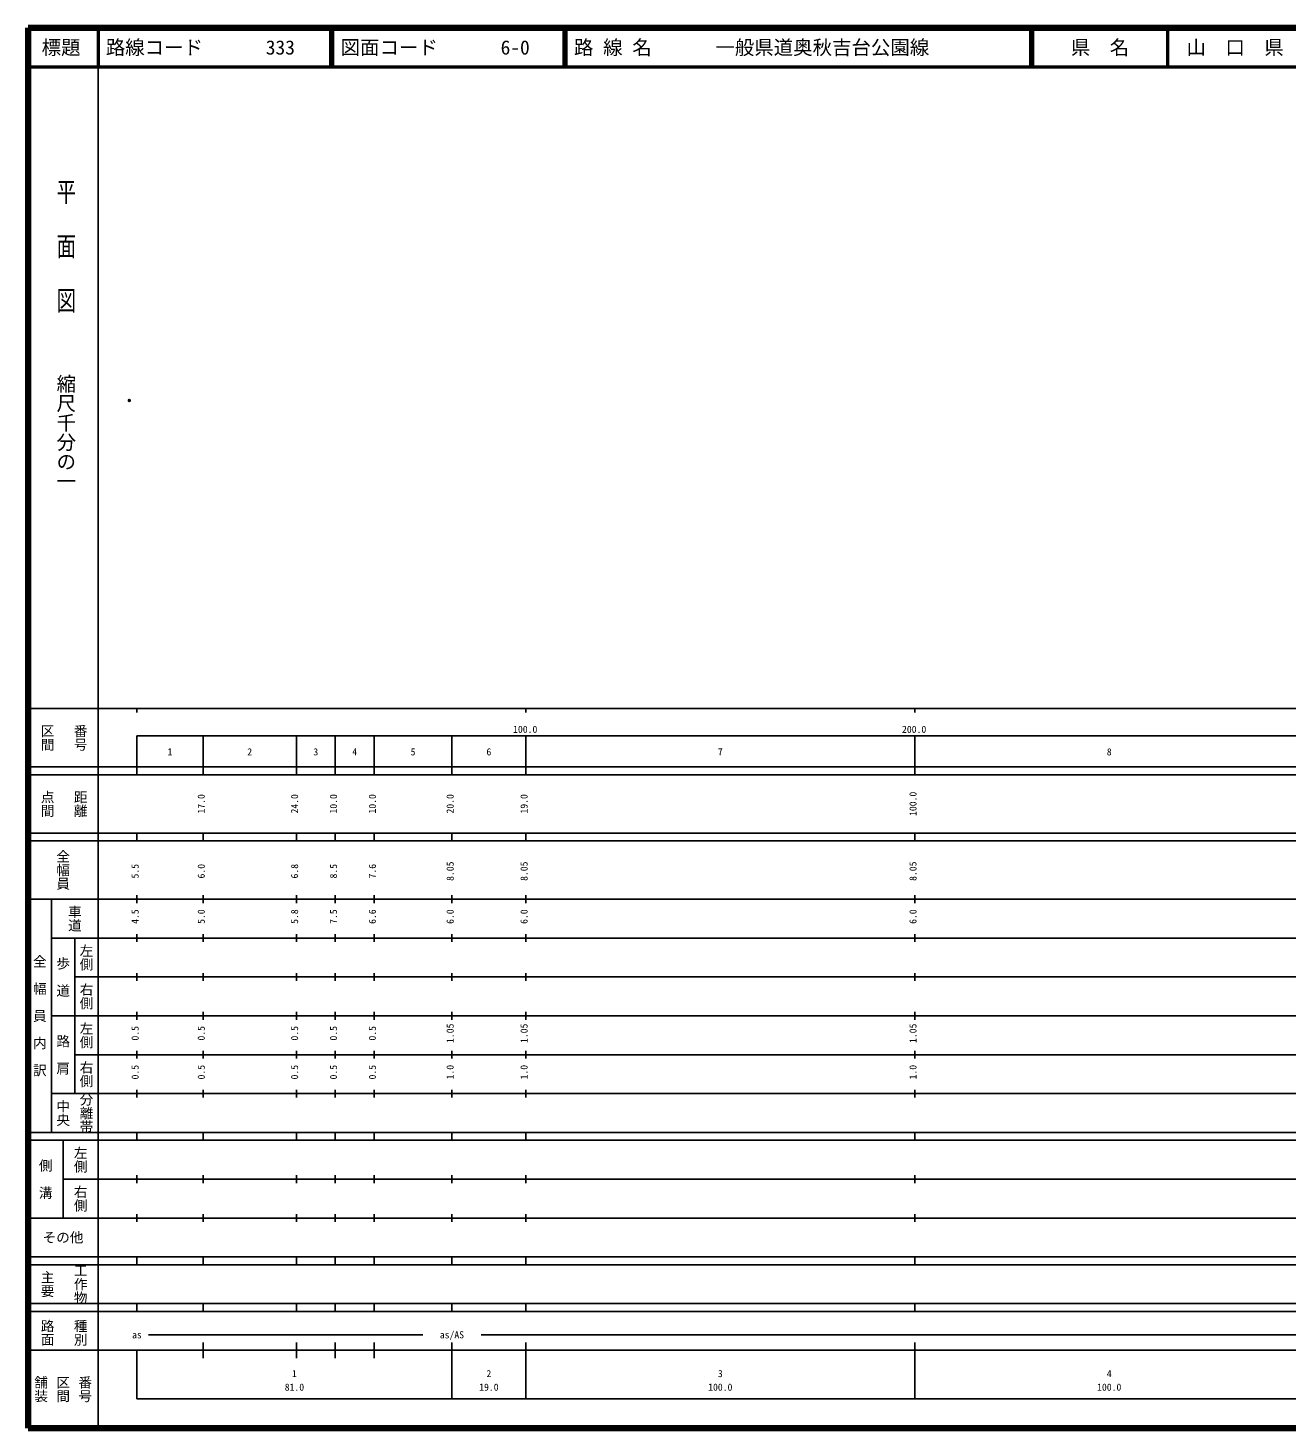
# Model space of a CAD drawing. Units: millimetres on the paper. Extents: x 40 to 680, y 20 to 380.
# Drawn here: x 40 to 363.7, y 20 to 380 of the extents above; entities that cross this region are included whole.
import ezdxf
from ezdxf.enums import TextEntityAlignment as Align

# ---------------------------------------------------------------- set-up
doc = ezdxf.new("R2010")
doc.units = ezdxf.units.MM
doc.header["$PDMODE"] = 32
doc.header["$PDSIZE"] = 0.5
for name, color, linetype, lineweight in [('S-OTRS', 6, 'Continuous', 25), ('S-TTL', 2, 'Continuous', 140), ('S-TTL-BAND', 7, 'Continuous', 25), ('S-TTL-LINE', 7, 'Continuous', 50)]:
    doc.layers.add(name, color=color, linetype=linetype, lineweight=lineweight)
doc.layers.add('S-TTL-TXT', color=7, linetype='Continuous')
doc.styles.add('@ＭＳ ゴシック', font='')
doc.styles.add('ＭＳ ゴシック', font='')
doc.styles.get('@ＭＳ ゴシック').set_extended_font_data('@MS Gothic')
doc.styles.get('ＭＳ ゴシック').set_extended_font_data('MS Gothic')

msp = doc.modelspace()

# ---------------------------------------------------------------- linework, layer by layer
at = {"layer": 'S-OTRS'}
msp.add_point((66.051, 284.246), dxfattribs=at)
at = {"layer": 'S-TTL'}
for p, q in [((40, 380), (40, 20)), ((680, 380), (40, 380)), ((40, 20), (680, 20))]:
    msp.add_line(p, q, dxfattribs=at)
at = {"layer": 'S-TTL-BAND'}
for p, q in [((58, 370), (58, 20)), ((40, 205), (579, 205)), ((68, 205), (68, 204)), ((168, 205), (168, 204)), ((268, 205), (268, 204)), ((68, 198), (579, 198)), ((68, 198), (68, 188)), ((85, 188), (85, 198)), ((109, 188), (109, 198)), ((119, 188), (119, 198)), ((129, 188), (129, 198)), ((149, 188), (149, 198)), ((168, 188), (168, 198)), ((268, 188), (268, 198)), ((40, 190), (579, 190)), ((40, 188), (579, 188)), ((40, 173), (579, 173)), ((68, 171), (68, 173)), ((85, 171), (85, 173)), ((109, 171), (109, 173)), ((119, 171), (119, 173)), ((129, 171), (129, 173)), ((149, 171), (149, 173)), ((168, 171), (168, 173)), ((268, 171), (268, 173)), ((40, 171), (579, 171)), ((40, 156), (579, 156)), ((46, 96), (46, 156)), ((68, 155), (68, 157)), ((85, 155), (85, 157)), ((109, 155), (109, 157)), ((119, 155), (119, 157)), ((129, 155), (129, 157)), ((149, 155), (149, 157)), ((168, 155), (168, 157)), ((268, 155), (268, 157)), ((46, 146), (579, 146)), ((52, 146), (52, 106)), ((68, 145), (68, 147)), ((85, 145), (85, 147)), ((109, 145), (109, 147)), ((119, 145), (119, 147)), ((129, 145), (129, 147)), ((149, 145), (149, 147)), ((168, 145), (168, 147)), ((268, 145), (268, 147)), ((68, 135), (68, 137)), ((85, 135), (85, 137)), ((109, 135), (109, 137)), ((119, 135), (119, 137)), ((129, 135), (129, 137)), ((149, 135), (149, 137)), ((168, 135), (168, 137)), ((268, 135), (268, 137)), ((52, 136), (579, 136)), ((46, 126), (579, 126)), ((68, 125), (68, 127)), ((85, 125), (85, 127)), ((109, 125), (109, 127)), ((119, 125), (119, 127)), ((129, 125), (129, 127)), ((149, 125), (149, 127)), ((168, 125), (168, 127)), ((268, 125), (268, 127)), ((52, 116), (579, 116)), ((68, 115), (68, 117)), ((85, 115), (85, 117)), ((109, 115), (109, 117)), ((119, 115), (119, 117)), ((129, 115), (129, 117)), ((149, 115), (149, 117)), ((168, 115), (168, 117)), ((268, 115), (268, 117)), ((46, 106), (579, 106)), ((68, 105), (68, 107)), ((85, 105), (85, 107)), ((109, 105), (109, 107)), ((119, 105), (119, 107)), ((129, 105), (129, 107)), ((149, 105), (149, 107)), ((168, 105), (168, 107)), ((268, 105), (268, 107)), ((40, 96), (579, 96)), ((40, 94), (579, 94)), ((49, 94), (49, 74)), ((68, 94), (68, 96)), ((85, 94), (85, 96)), ((109, 94), (109, 96)), ((119, 94), (119, 96)), ((129, 94), (129, 96)), ((149, 94), (149, 96)), ((168, 94), (168, 96)), ((268, 94), (268, 96)), ((49, 84), (579, 84)), ((68, 83), (68, 85)), ((85, 83), (85, 85)), ((109, 83), (109, 85)), ((119, 83), (119, 85)), ((129, 83), (129, 85)), ((149, 83), (149, 85)), ((168, 83), (168, 85)), ((268, 83), (268, 85)), ((40, 74), (579, 74)), ((68, 73), (68, 75)), ((85, 73), (85, 75)), ((109, 73), (109, 75)), ((119, 73), (119, 75)), ((129, 73), (129, 75)), ((149, 73), (149, 75)), ((168, 73), (168, 75)), ((268, 73), (268, 75)), ((40, 64), (579, 64)), ((40, 62), (579, 62)), ((68, 62), (68, 64)), ((85, 62), (85, 64)), ((109, 62), (109, 64)), ((119, 62), (119, 64)), ((129, 62), (129, 64)), ((149, 62), (149, 64)), ((168, 62), (168, 64)), ((268, 62), (268, 64)), ((40, 52), (579, 52)), ((68, 50), (68, 52)), ((85, 50), (85, 52)), ((109, 50), (109, 52)), ((119, 50), (119, 52)), ((129, 50), (129, 52)), ((149, 50), (149, 52)), ((168, 50), (168, 52)), ((268, 50), (268, 52)), ((40, 50), (579, 50)), ((71, 44), (141.5, 44)), ((156.5, 44), (565, 44)), ((40, 40), (579, 40)), ((68, 40), (68, 27.5)), ((85, 38), (85, 42)), ((109, 38), (109, 42)), ((119, 38), (119, 42)), ((129, 38), (129, 42)), ((149, 27.5), (149, 42)), ((168, 27.5), (168, 42)), ((268, 27.5), (268, 42)), ((68, 27.5), (579, 27.5))]:
    msp.add_line(p, q, dxfattribs=at)
at = {"layer": 'S-TTL-LINE'}
for p, q in [((58, 380), (58, 370)), ((117.75, 380), (117.75, 370)), ((118.25, 380), (118.25, 370)), ((177.75, 380), (177.75, 370)), ((178.25, 380), (178.25, 370)), ((297.75, 380), (297.75, 370)), ((298.25, 380), (298.25, 370)), ((333, 380), (333, 370)), ((40, 370), (680, 370))]:
    msp.add_line(p, q, dxfattribs=at)

# ---------------------------------------------------------------- texts
at = {"layer": 'S-TTL-BAND', "style": '@ＭＳ ゴシック', "width": 1.4}
msp.add_text('平  面  図', height=3.666, rotation=270, dxfattribs=at).set_placement((49.777, 306.475), align=Align.MIDDLE_RIGHT)
at = {"layer": 'S-TTL-BAND', "style": '@ＭＳ ゴシック'}
msp.add_text('縮尺千分の一', height=3.666, rotation=270, dxfattribs=at).set_placement((49.777, 261.03), align=Align.MIDDLE_RIGHT)
for s, p in [('区間', (45, 197.5)), ('番号', (53.5, 197.5)), ('点間', (45, 180.5)), ('距離', (53.5, 180.5)), ('全幅員', (49, 163.5)), ('車道', (52, 151)), ('左側', (55, 141)), ('全\u3000幅\u3000員\u3000内\u3000訳', (43, 126)), ('歩\u3000道', (49, 136)), ('右側', (55, 131)), ('左側', (55, 121)), ('路\u3000肩', (49, 116)), ('右側', (55, 111)), ('分離帯', (55, 101)), ('中央', (49, 101)), ('左側', (53.5, 89)), ('側\u3000溝', (44.5, 84)), ('右側', (53.5, 79)), ('工作物', (53.5, 57)), ('主要', (45, 57)), ('路面', (45, 44.5)), ('種別', (53.5, 44.5)), ('舗装', (43.333, 30)), ('区間', (49, 30)), ('番号', (54.667, 30))]:
    msp.add_text(s, height=2.566, rotation=270, dxfattribs=at).set_placement(p, align=Align.MIDDLE_CENTER)
at = {"layer": 'S-TTL-BAND', "style": 'ＭＳ ゴシック'}
for s, p in [('100.0', (167.844, 198.195)), ('200.0', (267.844, 198.195)), ('1', (76.5, 192.405)), ('2', (97, 192.405)), ('3', (114, 192.405)), ('4', (124, 192.405)), ('5', (139, 192.405)), ('6', (158.5, 192.405)), ('7', (218, 192.405)), ('8', (318, 192.405)), ('as', (68, 42.5)), ('as/AS', (149, 42.5)), ('1', (108.5, 32.523)), ('2', (158.5, 32.523)), ('3', (218, 32.523)), ('4', (318, 32.523)), ('81.0', (108.5, 29.033)), ('19.0', (158.5, 29.033)), ('100.0', (218, 29.033)), ('100.0', (318, 29.033))]:
    msp.add_text(s, height=1.833, dxfattribs=at).set_placement(p, align=Align.BOTTOM_CENTER)
for s, p in [('17.0', (86, 180.5)), ('24.0', (110, 180.5)), ('10.0', (120, 180.5)), ('10.0', (130, 180.5)), ('20.0', (150, 180.5)), ('19.0', (169, 180.5)), ('100.0', (269, 180.5)), ('5.5', (69, 163.174)), ('6.0', (86, 163.174)), ('6.8', (110, 163.174)), ('8.5', (120, 163.174)), ('7.6', (130, 163.174)), ('8.05', (150, 163.174)), ('8.05', (169, 163.174)), ('8.05', (269, 163.174)), ('4.5', (69, 151.5)), ('5.0', (86, 151.5)), ('5.8', (110, 151.5)), ('7.5', (120, 151.5)), ('6.6', (130, 151.5)), ('6.0', (150, 151.5)), ('6.0', (169, 151.5)), ('6.0', (269, 151.5)), ('0.5', (69, 121.5)), ('0.5', (86, 121.5)), ('0.5', (110, 121.5)), ('0.5', (120, 121.5)), ('0.5', (130, 121.5)), ('1.05', (150, 121.5)), ('1.05', (169, 121.5)), ('1.05', (269, 121.5)), ('0.5', (69, 111.5)), ('0.5', (86, 111.5)), ('0.5', (110, 111.5)), ('0.5', (120, 111.5)), ('0.5', (130, 111.5)), ('1.0', (150, 111.5)), ('1.0', (169, 111.5)), ('1.0', (269, 111.5))]:
    msp.add_text(s, height=1.833, rotation=90, dxfattribs=at).set_placement(p, align=Align.BOTTOM_CENTER)
msp.add_text('その他', height=2.566, dxfattribs=at).set_placement((49, 69), align=Align.MIDDLE_CENTER)
at = {"layer": 'S-TTL-TXT', "style": 'ＭＳ ゴシック'}
for s, p in [('標題', (48.5, 375)), ('県\u3000名', (315.625, 375)), ('山\u3000口\u3000県', (350.375, 375))]:
    msp.add_text(s, height=3.666, dxfattribs=at).set_placement(p, align=Align.MIDDLE_CENTER)
for s, p in [('路線コード', (60, 375)), ('333', (101.142, 375)), ('図面コード', (120.38, 375)), ('6-0', (161.521, 375)), ('路 線 名', (180.38, 375)), ('一般県道奥秋吉台公園線', (216.734, 375))]:
    msp.add_text(s, height=3.666, dxfattribs=at).set_placement(p, align=Align.MIDDLE_LEFT)

doc.saveas('drawing.dxf')
